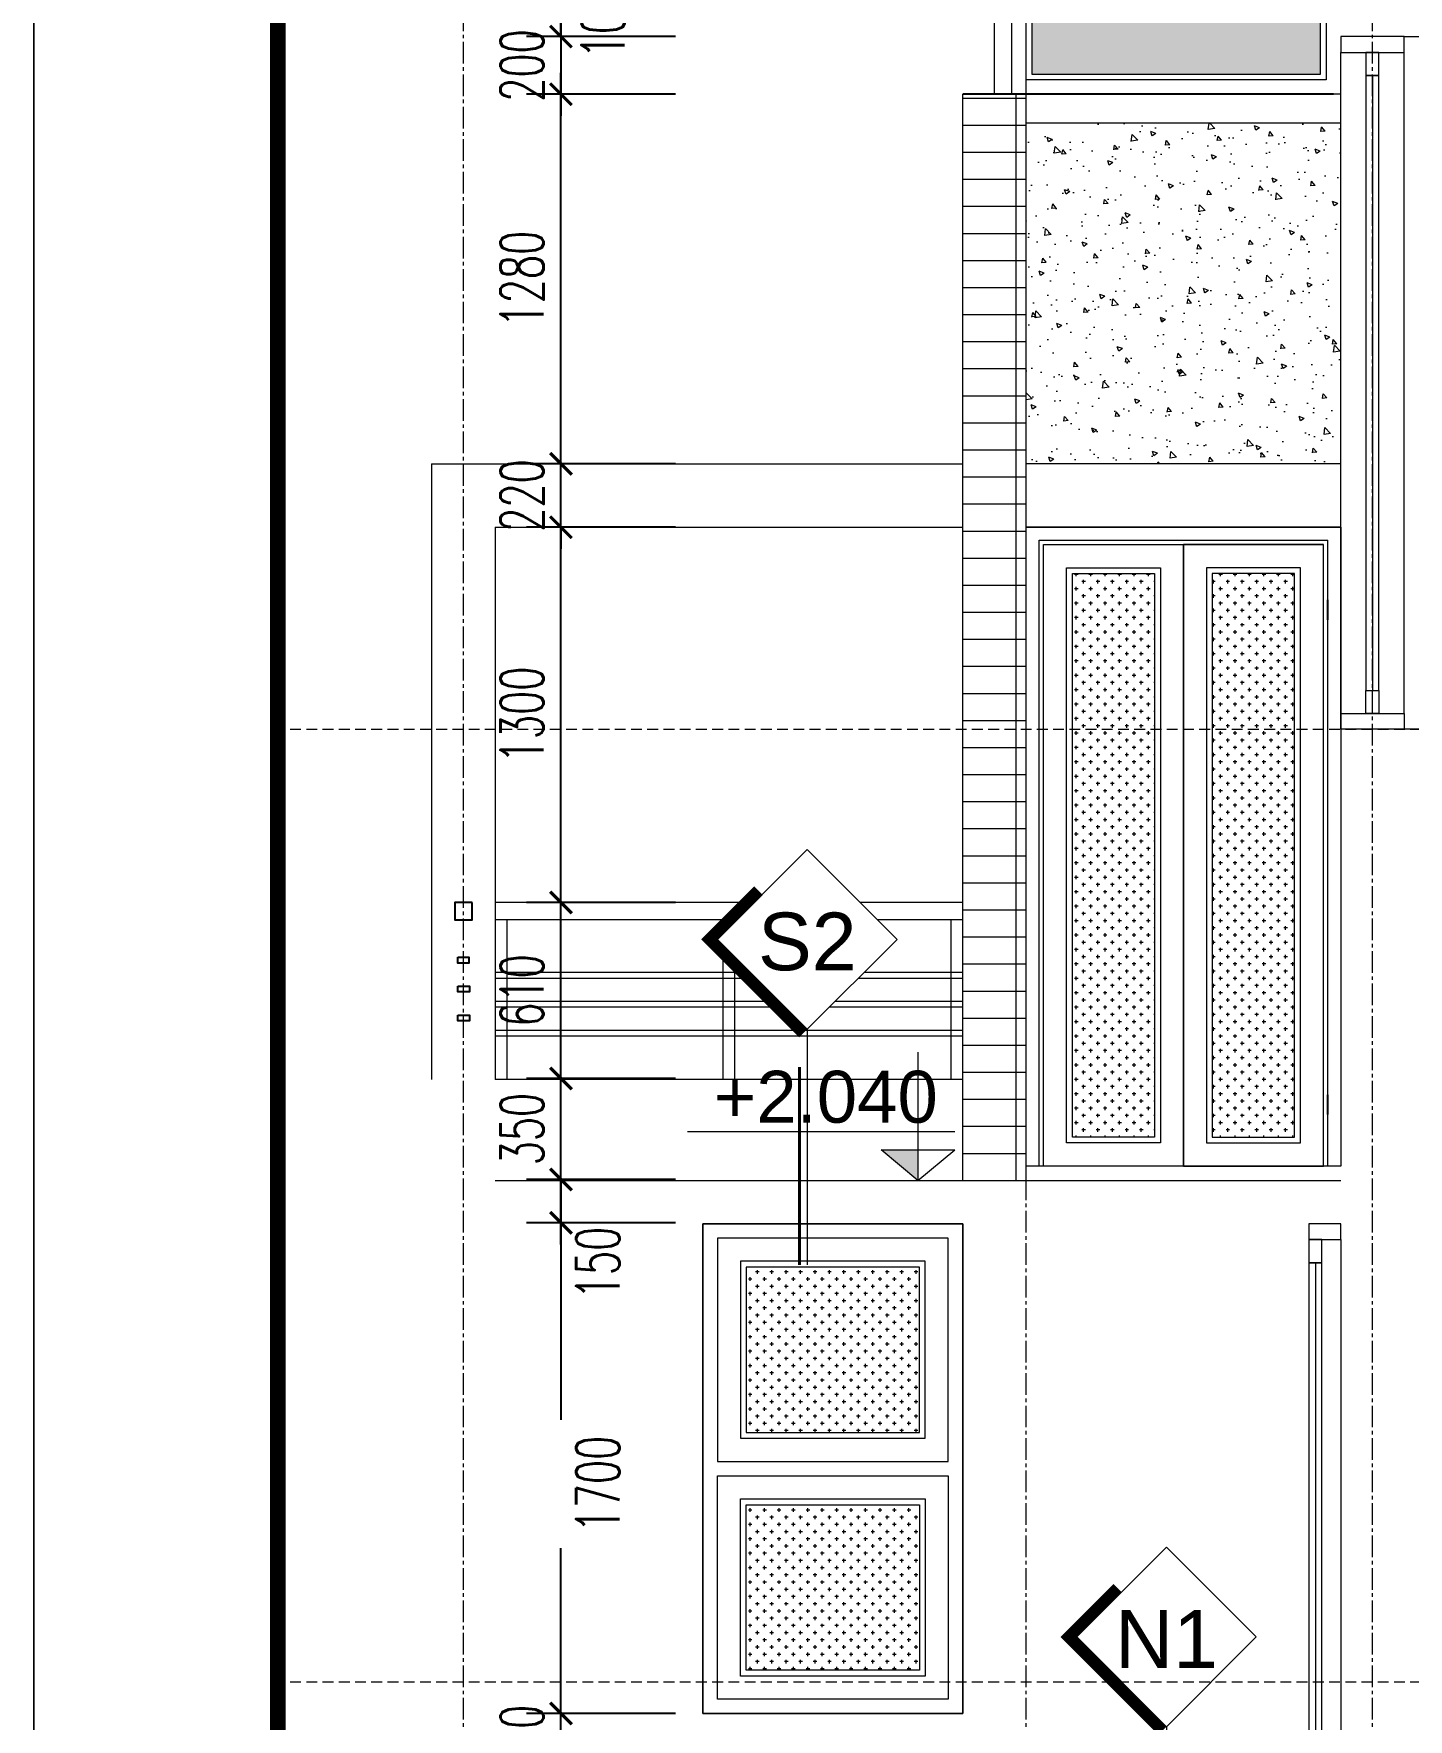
# Model space of a CAD drawing. Header units: millimetres. Extents: x -229618 to 2906, y -178063 to 96806.
# Drawn here: x -28597 to -23834, y -150935 to -145095 of the extents above; entities that cross this region are included whole.
import ezdxf
from ezdxf.enums import TextEntityAlignment as Align

# ---------------------------------------------------------------- set-up
doc = ezdxf.new("R2010")
doc.units = ezdxf.units.MM
doc.header["$LTSCALE"] = 200
doc.header["$MEASUREMENT"] = 0
doc.set_wipeout_variables(frame=1)
doc.header["$PDMODE"] = 3
doc.header["$PDSIZE"] = 50
doc.linetypes.add('CENTER2', pattern=[1.125, 0.75, -0.125, 0.125, -0.125])
doc.linetypes.add('DASHED2', pattern=[0.375, 0.25, -0.125])
doc.layers.get('0').update_dxf_attribs({"color": 95, "linetype": 'CONTINUOUS'})
doc.layers.get('DEFPOINTS').update_dxf_attribs({"linetype": 'CONTINUOUS'})
for name, color, linetype, lineweight in [('cat', 1, 'CONTINUOUS', 40), ('hatch', 250, 'CONTINUOUS', 5), ('nho', 252, 'CONTINUOUS', 15), ('thay', 7, 'CONTINUOUS', 18), ('tim', 18, 'CENTER2', 9)]:
    doc.layers.add(name, color=color, linetype=linetype, lineweight=lineweight)
for name, color, linetype in [('DIM', 251, 'CONTINUOUS'), ('KHUNGTEN', 7, 'CONTINUOUS'), ('NETTHAY', 252, 'CONTINUOUS'), ('TEXT', 33, 'CONTINUOUS')]:
    doc.layers.add(name, color=color, linetype=linetype)
doc.layers.add('in', color=203, linetype='CONTINUOUS', lineweight=5, plot=False)
doc.styles.add('Arial N  iso', font='vnarialn_0.ttf')
doc.styles.add('CHU HOA Day', font='Vharial_0.ttf')
doc.styles.add('Scale', font='vnsimli.shx', dxfattribs={"width": 0.65, "bigfont": 'bigfont.shx'})
doc.dimstyles.new('Scale', dxfattribs={"dimscale": 75, "dimtxt": 2, "dimasz": 1, "dimexe": 1.6, "dimexo": 0, "dimgap": 0.8, "dimtad": 1, "dimdec": 0, "dimzin": 0, "dimdsep": 46, "dimtxsty": 'Scale', "dimblk": 'ARCHTICK', "dimcen": 0.1, "dimdle": 1, "dimclrd": 256, "dimclre": 256, "dimclrt": 3, "dimadec": 0, "dimazin": 0, "dimtfac": 1, "dimtdec": 0, "dimtix": 1, "dimtmove": 2, "dimatfit": 3, "dimldrblk": 'ARCHTICK', "dimfxl": 0, "dimtolj": 1, "dimtzin": 0, "dimarcsym": 0})

# ---------------------------------------------------------------- blocks, each defined once
blk = doc.blocks.new('KhungA3')
at = {"layer": 'KHUNGTEN', "color": 4, "const_width": 0.724}
blk.add_lwpolyline([(7.542, 8.987), (411.131, 8.987), (411.131, 295.639), (7.542, 295.639)], close=True, dxfattribs=at)
blk = doc.blocks.new('_ArchTick')
at = {"color": 0, "linetype": 'ByBlock', "const_width": 0.15}
blk.add_lwpolyline([(-0.5, -0.5), (0.5, 0.5)], dxfattribs=at)
blk = doc.blocks.new('*D2571')
at = {"layer": 'DEFPOINTS', "color": 0, "linetype": 'Continuous'}
for p in [(-26770.1, -150914.9), (-26373.6, -150914.9), (-26373.6, -151104.9)]:
    blk.add_point(p, dxfattribs=at)
at = {"layer": 'DIM', "linetype": 'Continuous', "lineweight": -2}
for p, q in [((-26770.1, -150914.9), (-26770.1, -150839.9)), ((-26373.6, -150914.9), (-26890.1, -150914.9)), ((-26770.1, -151104.9), (-26770.1, -150914.9)), ((-26373.6, -151104.9), (-26890.1, -151104.9)), ((-26770.1, -151104.9), (-26770.1, -151179.9))]:
    blk.add_line(p, q, dxfattribs=at)
at = {"layer": 'DIM', "linetype": 'Continuous', "lineweight": -2, "xscale": 75, "yscale": 75, "zscale": 75}
for p, rotation in [((-26770.1, -150914.9), 270), ((-26770.1, -151104.9), 90)]:
    blk.add_blockref('_ArchTick', p, dxfattribs=dict(at, rotation=rotation))
at = {"layer": 'DIM', "color": 3, "linetype": 'Continuous', "insert": (-26905.1, -151009.9), "char_height": 150, "attachment_point": 5, "rotation": 90, "style": 'Scale'}
blk.add_mtext('\\A1;190', dxfattribs=at)
blk = doc.blocks.new('*D2572')
at = {"layer": 'DEFPOINTS', "color": 0, "linetype": 'Continuous'}
for p in [(-26770.1, -149215), (-26373.6, -149215), (-26373.6, -150914.9)]:
    blk.add_point(p, dxfattribs=at)
at = {"layer": 'DIM', "linetype": 'Continuous', "lineweight": -2}
for p, q in [((-26770.1, -149140), (-26770.1, -149897.4)), ((-26373.6, -149215), (-26890.1, -149215)), ((-26770.1, -150989.9), (-26770.1, -150342.4)), ((-26373.6, -150914.9), (-26890.1, -150914.9))]:
    blk.add_line(p, q, dxfattribs=at)
at = {"layer": 'DIM', "linetype": 'Continuous', "lineweight": -2, "xscale": 75, "yscale": 75, "zscale": 75}
for p, rotation in [((-26770.1, -149215), 90), ((-26770.1, -150914.9), 270)]:
    blk.add_blockref('_ArchTick', p, dxfattribs=dict(at, rotation=rotation))
at = {"layer": 'DIM', "color": 3, "linetype": 'Continuous', "insert": (-26642.6, -150119.9), "char_height": 150, "attachment_point": 5, "rotation": 90, "style": 'Scale'}
blk.add_mtext('\\A1;1700', dxfattribs=at)
blk = doc.blocks.new('*D2573')
at = {"layer": 'DEFPOINTS', "color": 0, "linetype": 'Continuous'}
for p in [(-26770.1, -149065), (-26373.6, -149065), (-26373.6, -149215)]:
    blk.add_point(p, dxfattribs=at)
at = {"layer": 'DIM', "linetype": 'Continuous', "lineweight": -2}
for p, q in [((-26770.1, -149290), (-26770.1, -148990)), ((-26373.6, -149065), (-26890.1, -149065)), ((-26373.6, -149215), (-26890.1, -149215))]:
    blk.add_line(p, q, dxfattribs=at)
at = {"layer": 'DIM', "linetype": 'Continuous', "lineweight": -2, "xscale": 75, "yscale": 75, "zscale": 75}
for p, rotation in [((-26770.1, -149065), 90), ((-26770.1, -149215), 270)]:
    blk.add_blockref('_ArchTick', p, dxfattribs=dict(at, rotation=rotation))
at = {"layer": 'DIM', "color": 3, "linetype": 'Continuous', "insert": (-26642.6, -149353.7), "char_height": 150, "attachment_point": 5, "rotation": 90, "style": 'Scale'}
blk.add_mtext('\\A1;150', dxfattribs=at)
blk = doc.blocks.new('*D2574')
at = {"layer": 'DEFPOINTS', "color": 0, "linetype": 'Continuous'}
for p in [(-26770.1, -146804.9), (-26373.6, -146804.9), (-26373.6, -148104.9)]:
    blk.add_point(p, dxfattribs=at)
at = {"layer": 'DIM', "linetype": 'Continuous', "lineweight": -2}
for p, q in [((-26770.1, -148179.9), (-26770.1, -146729.9)), ((-26373.6, -146804.9), (-26890.1, -146804.9)), ((-26373.6, -148104.9), (-26890.1, -148104.9))]:
    blk.add_line(p, q, dxfattribs=at)
at = {"layer": 'DIM', "linetype": 'Continuous', "lineweight": -2, "xscale": 75, "yscale": 75, "zscale": 75}
for p, rotation in [((-26770.1, -146804.9), 90), ((-26770.1, -148104.9), 270)]:
    blk.add_blockref('_ArchTick', p, dxfattribs=dict(at, rotation=rotation))
at = {"layer": 'DIM', "color": 3, "linetype": 'Continuous', "insert": (-26905.1, -147454.9), "char_height": 150, "attachment_point": 5, "rotation": 90, "style": 'Scale'}
blk.add_mtext('\\A1;1300', dxfattribs=at)
blk = doc.blocks.new('*D2575')
at = {"layer": 'DEFPOINTS', "color": 0, "linetype": 'Continuous'}
for p in [(-26770.1, -146584.9), (-26373.6, -146584.9), (-26373.6, -146804.9)]:
    blk.add_point(p, dxfattribs=at)
at = {"layer": 'DIM', "linetype": 'Continuous', "lineweight": -2}
for p, q in [((-26770.1, -146584.9), (-26770.1, -146509.9)), ((-26373.6, -146584.9), (-26890.1, -146584.9)), ((-26770.1, -146804.9), (-26770.1, -146584.9)), ((-26373.6, -146804.9), (-26890.1, -146804.9)), ((-26770.1, -146804.9), (-26770.1, -146879.9))]:
    blk.add_line(p, q, dxfattribs=at)
at = {"layer": 'DIM', "linetype": 'Continuous', "lineweight": -2, "xscale": 75, "yscale": 75, "zscale": 75}
for p, rotation in [((-26770.1, -146584.9), 270), ((-26770.1, -146804.9), 90)]:
    blk.add_blockref('_ArchTick', p, dxfattribs=dict(at, rotation=rotation))
at = {"layer": 'DIM', "color": 3, "linetype": 'Continuous', "insert": (-26905.1, -146694.9), "char_height": 150, "attachment_point": 5, "rotation": 90, "style": 'Scale'}
blk.add_mtext('\\A1;220', dxfattribs=at)
blk = doc.blocks.new('*D2576')
at = {"layer": 'DEFPOINTS', "color": 0, "linetype": 'Continuous'}
for p in [(-26770.1, -145304.9), (-26373.6, -145304.9), (-26373.6, -146584.9)]:
    blk.add_point(p, dxfattribs=at)
at = {"layer": 'DIM', "linetype": 'Continuous', "lineweight": -2}
for p, q in [((-26770.1, -146659.9), (-26770.1, -145229.9)), ((-26373.6, -145304.9), (-26890.1, -145304.9)), ((-26373.6, -146584.9), (-26890.1, -146584.9))]:
    blk.add_line(p, q, dxfattribs=at)
at = {"layer": 'DIM', "linetype": 'Continuous', "lineweight": -2, "xscale": 75, "yscale": 75, "zscale": 75}
for p, rotation in [((-26770.1, -145304.9), 90), ((-26770.1, -146584.9), 270)]:
    blk.add_blockref('_ArchTick', p, dxfattribs=dict(at, rotation=rotation))
at = {"layer": 'DIM', "color": 3, "linetype": 'Continuous', "insert": (-26905.1, -145944.9), "char_height": 150, "attachment_point": 5, "rotation": 90, "style": 'Scale'}
blk.add_mtext('\\A1;1280', dxfattribs=at)
blk = doc.blocks.new('*D2546')
at = {"layer": 'DEFPOINTS', "color": 0, "linetype": 'Continuous'}
for p in [(-26770.1, -148715), (-26373.6, -148715), (-26373.6, -149065)]:
    blk.add_point(p, dxfattribs=at)
at = {"layer": 'DIM', "linetype": 'Continuous', "lineweight": -2}
for p, q in [((-26770.1, -148715), (-26770.1, -148640)), ((-26373.6, -148715), (-26890.1, -148715)), ((-26770.1, -149065), (-26770.1, -148715)), ((-26373.6, -149065), (-26890.1, -149065)), ((-26770.1, -149065), (-26770.1, -149140))]:
    blk.add_line(p, q, dxfattribs=at)
at = {"layer": 'DIM', "linetype": 'Continuous', "lineweight": -2, "xscale": 75, "yscale": 75, "zscale": 75}
for p, rotation in [((-26770.1, -148715), 270), ((-26770.1, -149065), 90)]:
    blk.add_blockref('_ArchTick', p, dxfattribs=dict(at, rotation=rotation))
at = {"layer": 'DIM', "color": 3, "linetype": 'Continuous', "insert": (-26905.1, -148890), "char_height": 150, "attachment_point": 5, "rotation": 90, "style": 'Scale'}
blk.add_mtext('\\A1;350', dxfattribs=at)
blk = doc.blocks.new('*D2547')
at = {"layer": 'DEFPOINTS', "color": 0, "linetype": 'Continuous'}
for p in [(-26770.1, -148104.9), (-26373.6, -148104.9), (-26373.6, -148715)]:
    blk.add_point(p, dxfattribs=at)
at = {"layer": 'DIM', "linetype": 'Continuous', "lineweight": -2}
for p, q in [((-26770.1, -148790), (-26770.1, -148029.9)), ((-26373.6, -148104.9), (-26890.1, -148104.9)), ((-26373.6, -148715), (-26890.1, -148715))]:
    blk.add_line(p, q, dxfattribs=at)
at = {"layer": 'DIM', "linetype": 'Continuous', "lineweight": -2, "xscale": 75, "yscale": 75, "zscale": 75}
for p, rotation in [((-26770.1, -148104.9), 90), ((-26770.1, -148715), 270)]:
    blk.add_blockref('_ArchTick', p, dxfattribs=dict(at, rotation=rotation))
at = {"layer": 'DIM', "color": 3, "linetype": 'Continuous', "insert": (-26905.1, -148409.9), "char_height": 150, "attachment_point": 5, "rotation": 90, "style": 'Scale'}
blk.add_mtext('\\A1;610', dxfattribs=at)
blk = doc.blocks.new('kyhieu1')
at = {"layer": 'cat', "ltscale": 600}
blk.add_line((27.5, -131), (27.5, -816.6), dxfattribs=at)
at = {"color": 15, "linetype": 'Continuous'}
blk.add_wipeout([(0, 0), (311.1, 311.1), (0, 622.3), (-311.1, 311.1)], dxfattribs=at).dxf.layer = 'thay'
at = {"linetype": 'Continuous'}
blk.add_wipeout([(0, 622.3), (-311.1, 311.1), (0, 0), (311.1, 311.1)], dxfattribs=at).dxf.layer = 'DIM'
at = {"layer": 'thay', "ltscale": 600}
blk.add_line((0, 0), (0, -816.6), dxfattribs=at)
at = {"layer": 'thay', "color": 15, "linetype": 'Continuous'}
blk.add_lwpolyline([(0, 0), (311.1, 311.1), (0, 622.3), (-311.1, 311.1)], close=True, dxfattribs=at)
at = {"layer": 'thay', "color": 1, "linetype": 'Continuous', "const_width": 40}
blk.add_lwpolyline([(14.1, -14.1), (339.4, 311.1), (169.7, 480.8)], dxfattribs=at)
at = {"layer": 'TEXT', "style": 'CHU HOA Day'}
blk.add_attdef('N1', text='', height=200, dxfattribs=at).set_placement((0, 304.1), align=Align.MIDDLE)
blk = doc.blocks.new('cao do')
at = {"layer": 'thay'}
for p, q in [((0, 444.6), (0, 0)), ((798.2, 170.2), (-128.3, 170.2)), ((0, 0), (-127.9, 106.1)), ((127.9, 106.1), (-127.9, 106.1)), ((0, 0), (127.9, 106.1))]:
    blk.add_line(p, q, dxfattribs=at)
at = {"layer": 'thay', "ltscale": 600}
blk.add_line((128.3, 0), (-128.3, 0), dxfattribs=at)
at = {"layer": 'thay', "color": 150, "ltscale": 600}
blk.add_solid([(0, 0), (0, 106.1), (127.9, 106.1)], dxfattribs=at)
at = {"layer": 'TEXT', "style": 'Arial N  iso'}
blk.add_attdef('%%P0.000', text='', height=200, dxfattribs=at).set_placement((69.5, 290), align=Align.MIDDLE_LEFT)
blk = doc.blocks.new('*D2947')
at = {"layer": 'DEFPOINTS', "color": 0}
for p in [(-26373.6, -145004.9), (-26770.1, -145104.9), (-26373.6, -145104.9)]:
    blk.add_point(p, dxfattribs=at)
at = {"layer": 'DIM', "lineweight": -2}
for p, q in [((-26770.1, -145004.9), (-26770.1, -144929.9)), ((-26373.6, -145004.9), (-26890.1, -145004.9)), ((-26770.1, -145004.9), (-26770.1, -145104.9)), ((-26373.6, -145104.9), (-26890.1, -145104.9)), ((-26770.1, -145104.9), (-26770.1, -145179.9))]:
    blk.add_line(p, q, dxfattribs=at)
at = {"layer": 'DIM', "lineweight": -2, "xscale": 75, "yscale": 75, "zscale": 75}
for p, rotation in [((-26770.1, -145004.9), 270), ((-26770.1, -145104.9), 90)]:
    blk.add_blockref('_ArchTick', p, dxfattribs=dict(at, rotation=rotation))
at = {"layer": 'DIM', "color": 3, "insert": (-26624.5, -145054.9), "char_height": 150, "attachment_point": 5, "rotation": 90, "style": 'Scale'}
blk.add_mtext('\\A1;100', dxfattribs=at)
blk = doc.blocks.new('*D2948')
at = {"layer": 'DEFPOINTS', "color": 0}
for p in [(-26373.6, -145104.9), (-26770.1, -145304.9), (-26373.6, -145304.9)]:
    blk.add_point(p, dxfattribs=at)
at = {"layer": 'DIM', "lineweight": -2}
for p, q in [((-26770.1, -145104.9), (-26770.1, -145029.9)), ((-26373.6, -145104.9), (-26890.1, -145104.9)), ((-26770.1, -145104.9), (-26770.1, -145304.9)), ((-26373.6, -145304.9), (-26890.1, -145304.9)), ((-26770.1, -145304.9), (-26770.1, -145379.9))]:
    blk.add_line(p, q, dxfattribs=at)
at = {"layer": 'DIM', "lineweight": -2, "xscale": 75, "yscale": 75, "zscale": 75}
for p, rotation in [((-26770.1, -145104.9), 270), ((-26770.1, -145304.9), 90)]:
    blk.add_blockref('_ArchTick', p, dxfattribs=dict(at, rotation=rotation))
at = {"layer": 'DIM', "color": 3, "insert": (-26905.1, -145204.9), "char_height": 150, "attachment_point": 5, "rotation": 90, "style": 'Scale'}
blk.add_mtext('\\A1;200', dxfattribs=at)

msp = doc.modelspace()

# ---------------------------------------------------------------- hatches: boundary and pattern name
at = {"layer": 'hatch'}
h = msp.add_hatch(dxfattribs=at)
h.set_pattern_fill('CROSS', color=256, scale=100, style=0)
h.set_pattern_definition([(180, (-195868.044, -1e-08), (-25, 25), [12.5, -37.5]), (90, (-195874.294, -6.25), (25, 25), [12.5, -37.5])])
h.paths.add_polyline_path([(-25138.2, -142074.9), (-24138.2, -142074.9), (-24138.2, -142634.9), (-25138.2, -142634.9)])
h.paths.add_polyline_path([(-25138.2, -143374.9), (-24138.2, -143374.9), (-24138.2, -143934.9), (-25138.2, -143934.9)])
h.paths.add_polyline_path([(-25138.2, -144024.9), (-24138.2, -144024.9), (-24138.2, -144584.9), (-25138.2, -144584.9)])
h.paths.add_polyline_path([(-25138.2, -144674.9), (-24138.2, -144674.9), (-24138.2, -145234.9), (-25138.2, -145234.9)])
h.paths.add_polyline_path([(-24138.2, -143004.9), (-24168.2, -143004.9), (-24168.2, -143104.9), (-24138.2, -143104.9), (-24138.2, -143284.9), (-25138.2, -143284.9), (-25138.2, -142724.9), (-24138.2, -142724.9)])
at = {"layer": 'hatch', "linetype": 'Continuous'}
h = msp.add_hatch(dxfattribs=at)
h.set_pattern_fill('GRATE', color=256, scale=3000, style=0)
h.set_pattern_definition([(180, (-24068.21, -149068.02), (0, 93.75), []), (90, (-24068.2, -149068.02), (375, 2e-14), [])])
h.paths.add_polyline_path([(-25378.2, -147504.9), (-25158.2, -147504.9), (-25158.2, -149068), (-25378.2, -149068)])
h.paths.add_polyline_path([(-25378.2, -145304.9), (-25158.2, -145304.9), (-25158.2, -147504.9), (-25378.2, -147504.9)])
h = msp.add_hatch(dxfattribs=at)
h.set_pattern_fill('AR-CONC', color=256, scale=25, style=0)
h.set_pattern_definition([(130, (192852.52, -166597.57), (-179.31505, -15.68803), [18.75, -206.25]), (185, (192852.52, -166597.57), (34.68783, 188.04803), [15, -165]), (79.5486, (192837.57, -166598.88), (-144.62735, 172.35989), [15.93505, -175.28553]), (133.8158, (192852.52, -166547.57), (-266.81026, -41.37975), [28.125, -309.375]), (83.3644, (192830.28, -166551.02), (-233.66568, 243.52947), [23.90257, -262.92825]), (188.8158, (192852.52, -166547.57), (-233.6655, 243.52965), [22.5, -247.5]), (159, (192827.52, -166560.07), (-149.22676, -100.65472), [18.75, -206.25]), (214, (192827.52, -166560.07), (-60.82883, 181.28751), [15, -165]), (108.5486, (192815.08, -166568.46), (-210.05566, 80.63262), [15.93505, -175.28553]), (142.5, (192852.515, -166597.57), (-3.039964, 83.223463), [0, -163, 0, -167.5, 0, -165.625]), (172.5, (192852.515, -166597.57), (-65.767384, 98.602928), [0, -95.5, 0, -159.25, 0, -63.125]), (212.5, (192908.265, -166597.57), (-133.45561, -5.638718), [0, -62.5, 0, -195, 0, -258.75]), (222.5, (192933.27, -166597.57), (-145.79654, 25.026246), [0, -81.25, 0, -129.5, 0, -183.75])])
h.paths.add_polyline_path([(-25158.2, -145404.9), (-24068.2, -145404.9), (-24068.2, -145684.9), (-25158.2, -145684.9)])
h.paths.add_polyline_path([(-25158.2, -145684.9), (-24068.2, -145684.9), (-24068.2, -146364.9), (-25158.2, -146364.9)])
h.paths.add_polyline_path([(-25158.2, -146364.9), (-24068.2, -146364.9), (-24068.2, -146584.9), (-25158.2, -146584.9)])
h = msp.add_hatch(dxfattribs=at)
h.set_pattern_fill('CROSS', color=256, scale=100, style=0)
h.set_pattern_definition([(180, (-24228.212, -148918.023), (-25, 25), [12.5, -37.5]), (90, (-24234.462, -148924.273), (25, 25), [12.5, -37.5])])
h.paths.add_polyline_path([(-24998.2, -147504.9), (-24713.2, -147504.9), (-24713.2, -148918), (-24998.2, -148918)])
h.paths.add_polyline_path([(-24998.2, -146964.9), (-24713.2, -146964.9), (-24713.2, -147504.9), (-24998.2, -147504.9)])
h.paths.add_polyline_path([(-24513.2, -146964.9), (-24228.2, -146964.9), (-24228.2, -147504.9), (-24513.2, -147504.9)])
h.paths.add_polyline_path([(-24513.2, -147504.9), (-24228.2, -147504.9), (-24228.2, -148918), (-24513.2, -148918)])

# ---------------------------------------------------------------- linework, layer by layer
for p, q in [((-25113.2, -146849.9), (-24113.2, -146849.9)), ((-25113.2, -149018), (-25113.2, -146849.9)), ((-25098.2, -146864.9), (-24128.2, -146864.9)), ((-25098.2, -149018), (-25098.2, -146864.9)), ((-24613.2, -149018), (-24613.2, -146864.9)), ((-24613.2, -149018), (-24613.2, -146864.9)), ((-24613.2, -149018), (-24613.2, -146864.9)), ((-24613.2, -149018), (-24613.2, -146864.9)), ((-24128.2, -149018), (-24128.2, -146864.9)), ((-24113.2, -149018), (-24113.2, -146849.9)), ((-24068.2, -149018), (-25158.2, -149018))]:
    msp.add_line(p, q, dxfattribs=at)
at = {"layer": 'hatch', "color": 251, "linetype": 'DASHED2', "ltscale": 0.75}
msp.add_line((-27708.5, -147504.9), (-931.9, -147504.9), dxfattribs=at)
at = {"layer": 'hatch', "linetype": 'Continuous'}
for points in [[(-24138.2, -144674.9), (-25138.2, -144674.9), (-25138.2, -145234.9), (-24138.2, -145234.9)], [(-23980.7, -147369.9), (-23935.7, -147369.9), (-23935.7, -145239.9), (-23980.7, -145239.9)], [(-24998.2, -146964.9), (-24713.2, -146964.9), (-24713.2, -148918), (-24998.2, -148918)], [(-24228.2, -146964.9), (-24513.2, -146964.9), (-24513.2, -148918), (-24228.2, -148918)], [(-24178.2, -151424.9), (-24133.2, -151424.9), (-24133.2, -149353), (-24178.2, -149353)], [(-25528.2, -150764.9), (-26128.2, -150764.9), (-26128.2, -150191.4), (-25528.2, -150191.4)]]:
    msp.add_lwpolyline(points, close=True, dxfattribs=at)
for points in [[(-25158.2, -149018), (-25158.2, -146804.9), (-24068.2, -146804.9), (-24068.2, -149018)], [(-24113.4, -147797.9), (-24113.4, -147727.9)]]:
    msp.add_lwpolyline(points, dxfattribs=at)
at = {"layer": 'hatch', "linetype": 'Continuous', "const_width": 7.5}
for points in [[(-24113.4, -147126.1), (-24113.4, -147056.1)], [(-24113.4, -148840.2), (-24113.4, -148770.2)]]:
    msp.add_lwpolyline(points, dxfattribs=at)
at = {"layer": 'in', "linetype": 'Continuous'}
for points in [[(-60100.3, -155646.6), (-28597.1, -155646.6), (-28597.1, -133371.6), (-60100.3, -133371.6)], [(-28597.1, -155646.6), (2906.1, -155646.6), (2906.1, -133371.6), (-28597.1, -133371.6)]]:
    msp.add_lwpolyline(points, close=True, dxfattribs=at)
at = {"layer": 'NETTHAY', "linetype": 'Continuous'}
msp.add_line((-24093.2, -145304.9), (-25378.2, -145304.9), dxfattribs=at)
at = {"layer": 'nho', "linetype": 'Continuous'}
for p, q in [((-25208.2, -145304.9), (-25208.2, -142004.9)), ((-24068.2, -147449.9), (-24068.2, -145159.9)), ((-23848.2, -147449.9), (-23848.2, -145159.9)), ((-26958.2, -148164.9), (-26958.2, -148718)), ((-26208.2, -148718), (-26208.2, -148164.9)), ((-26168.2, -148718), (-26168.2, -148164.9)), ((-25418.2, -148718), (-25418.2, -148164.9)), ((-25377.6, -148348), (-26998.2, -148348)), ((-25377.6, -148368), (-26998.2, -148368)), ((-25377.6, -148448), (-26998.2, -148448)), ((-25377.6, -148468), (-26998.2, -148468)), ((-25377.6, -148548), (-26998.2, -148548)), ((-25377.6, -148568), (-26998.2, -148568))]:
    msp.add_line(p, q, dxfattribs=at)
for points in [[(-25158.2, -144654.9), (-24118.2, -144654.9), (-24118.2, -145254.9), (-25158.2, -145254.9)], [(-25098.2, -146864.9), (-24613.2, -146864.9), (-24613.2, -149018), (-25098.2, -149018)], [(-24128.2, -146864.9), (-24613.2, -146864.9), (-24613.2, -149018), (-24128.2, -149018)], [(-25018.2, -146944.9), (-24693.2, -146944.9), (-24693.2, -148938), (-25018.2, -148938)], [(-24208.2, -146944.9), (-24533.2, -146944.9), (-24533.2, -148938), (-24208.2, -148938)], [(-25428.2, -150864.9), (-26228.2, -150864.9), (-26228.2, -150091.4), (-25428.2, -150091.4)], [(-25508.2, -150784.9), (-26148.2, -150784.9), (-26148.2, -150171.4), (-25508.2, -150171.4)]]:
    msp.add_lwpolyline(points, close=True, dxfattribs=at)
at = {"layer": 'TEXT', "linetype": 'Continuous'}
for points in [[(-27078.2, -148104.9), (-27138.2, -148104.9), (-27138.2, -148164.9), (-27078.2, -148164.9)], [(-27127.6, -148294.9), (-27088.8, -148294.9), (-27088.8, -148314.9), (-27127.6, -148314.9)], [(-27127.6, -148394.9), (-27087.6, -148394.9), (-27087.6, -148414.9), (-27127.6, -148414.9)], [(-27127.6, -148494.9), (-27087.6, -148494.9), (-27087.6, -148514.9), (-27127.6, -148514.9)]]:
    msp.add_lwpolyline(points, close=True, dxfattribs=at)
at = {"layer": 'thay', "linetype": 'Continuous'}
for p, q in [((-25268.2, -145304.9), (-25268.2, -142004.9)), ((-23848.2, -145104.9), (-21558.2, -145104.9)), ((-23958.2, -145239.9), (-23958.2, -147369.9)), ((-25378.2, -149068), (-25378.2, -145304.9)), ((-24068.2, -145304.9), (-25378.2, -145304.9)), ((-25158.2, -149068), (-25158.2, -145304.9)), ((-24068.2, -145404.9), (-25158.2, -145404.9)), ((-27218.2, -146584.9), (-27218.2, -148718)), ((-27218.2, -146584.9), (-25378.2, -146584.9)), ((-24068.2, -146584.9), (-25158.2, -146584.9)), ((-26998.2, -146804.9), (-25378.2, -146804.9)), ((-26998.2, -146804.9), (-26998.2, -148718)), ((-24068.2, -146804.9), (-25158.2, -146804.9)), ((-17468.2, -147504.9), (-24068.2, -147504.9)), ((-24068.2, -147504.9), (-24068.2, -147554.9)), ((-25378.2, -148104.9), (-26998.2, -148104.9)), ((-25378.2, -148164.9), (-26998.2, -148164.9)), ((-25378.2, -148718), (-26998.2, -148718)), ((-24068.2, -149018), (-25158.2, -149018)), ((-24068.2, -149273), (-24068.2, -151504.9)), ((-24155.7, -149353), (-24155.7, -151424.9))]:
    msp.add_line(p, q, dxfattribs=at)
for points in [[(-23848.2, -145159.9), (-23848.2, -145104.9), (-24068.2, -145104.9), (-24068.2, -145159.9)], [(-23935.7, -145159.9), (-23980.7, -145159.9), (-23980.7, -145239.9), (-23935.7, -145239.9)], [(-23935.7, -147449.9), (-23980.7, -147449.9), (-23980.7, -147369.9), (-23935.7, -147369.9)], [(-23848.2, -147449.9), (-23848.2, -147504.9), (-24068.2, -147504.9), (-24068.2, -147449.9)], [(-26278.2, -150914.9), (-25378.2, -150914.9), (-25378.2, -149218), (-26278.2, -149218)], [(-24068.2, -149273), (-24068.2, -149218), (-24178.2, -149218), (-24178.2, -149273)], [(-24133.2, -149273), (-24178.2, -149273), (-24178.2, -149353), (-24133.2, -149353)]]:
    msp.add_lwpolyline(points, close=True, dxfattribs=at)
msp.add_lwpolyline([(-26998.2, -149068), (-24068.2, -149068)], dxfattribs=at)
at = {"layer": 'tim', "ltscale": 0.5}
for p, q in [((-27108.2, -153410.8), (-27108.2, -139004.9)), ((-25158.2, -153410.8), (-25158.2, -139004.9)), ((-23958.2, -153410.8), (-23958.2, -139004.9))]:
    msp.add_line(p, q, dxfattribs=at)

# ---------------------------------------------------------------- block references
at = {"layer": 'KHUNGTEN', "xscale": 75, "yscale": 75, "zscale": 75.00000000000009}
msp.add_blockref('KhungA3', (-28316.8, -155932.6), dxfattribs=at)

# ---------------------------------------------------------------- dimensions: what is measured, and where the dimension line sits
at = {"layer": 'DIM'}
dim = msp.add_linear_dim(base=(-26770.1, -145104.9), p1=(-26373.6, -145004.9), p2=(-26373.6, -145104.9), angle=90, dimstyle='Scale', dxfattribs=at)
dim.commit()
dim.dimension.update_dxf_attribs({"geometry": '*D2947', "text_midpoint": (-26624.5, -145054.9), "dimtype": 160})
dim = msp.add_linear_dim(base=(-26770.1, -145304.9), p1=(-26373.6, -145104.9), p2=(-26373.6, -145304.9), angle=90, dimstyle='Scale', dxfattribs=at)
dim.commit()
dim.dimension.update_dxf_attribs({"geometry": '*D2948', "text_midpoint": (-26905.1, -145204.9)})
at = {"layer": 'DIM', "linetype": 'Continuous'}
for base, p1, p2, picture, middle in [((-26770.1, -145304.9), (-26373.6, -146584.9), (-26373.6, -145304.9), '*D2576', (-26905.1, -145944.9)), ((-26770.1, -146584.9), (-26373.6, -146804.9), (-26373.6, -146584.9), '*D2575', (-26905.1, -146694.9)), ((-26770.1, -146804.9), (-26373.6, -148104.9), (-26373.6, -146804.9), '*D2574', (-26905.1, -147454.9)), ((-26770.1, -148104.9), (-26373.6, -148715), (-26373.6, -148104.9), '*D2547', (-26905.1, -148409.9)), ((-26770.1, -150914.9), (-26373.6, -151104.9), (-26373.6, -150914.9), '*D2571', (-26905.1, -151009.9))]:
    dim = msp.add_linear_dim(base=base, p1=p1, p2=p2, angle=270, dimstyle='Scale', override={"dimfxl": 70}, dxfattribs=at)
    dim.commit()
    dim.dimension.update_dxf_attribs({"geometry": picture, "text_midpoint": middle})
dim = msp.add_aligned_dim(p1=(-26373.6, -149065), p2=(-26373.6, -148715), distance=396.5, dimstyle='Scale', override={"dimfxl": 70}, dxfattribs=at)
dim.commit()
dim.dimension.update_dxf_attribs({"geometry": '*D2546', "text_midpoint": (-26905.1, -148890)})
for base, p1, p2, picture, middle in [((-26770.1, -149065), (-26373.6, -149215), (-26373.6, -149065), '*D2573', (-26642.6, -149353.7)), ((-26770.1, -149215), (-26373.6, -150914.9), (-26373.6, -149215), '*D2572', (-26642.6, -150119.9))]:
    dim = msp.add_linear_dim(base=base, p1=p1, p2=p2, angle=270, dimstyle='Scale', override={"dimfxl": 70}, dxfattribs=at)
    dim.commit()
    dim.dimension.update_dxf_attribs({"geometry": picture, "text_midpoint": middle, "dimtype": 160})

# ---------------------------------------------------------------- next in the draw order: block references
ref = msp.add_blockref('kyhieu1', (-25916.6, -148543.9), dxfattribs=dict(at, xscale=-1))
ref.add_attrib('N1', 's2', dxfattribs={"layer": 'TEXT', "height": 200, "style": 'CHU HOA Day'}).set_placement((-25916.6, -148239.8), align=Align.MIDDLE)
ref = msp.add_blockref('kyhieu1', (-24672, -150960.8), dxfattribs=dict(at, xscale=-1))
ref.add_attrib('N1', 'n1', dxfattribs={"layer": 'TEXT', "height": 200, "style": 'CHU HOA Day'}).set_placement((-24672, -150656.7), align=Align.MIDDLE)

# ---------------------------------------------------------------- next in the draw order: hatches: boundary and pattern name
at = {"layer": 'hatch', "linetype": 'Continuous'}
h = msp.add_hatch(dxfattribs=at)
h.set_pattern_fill('CROSS', color=256, scale=100, style=0)
h.set_pattern_definition([(180, (223366.64, -150734.865), (-25, 25), [12.5, -37.5]), (90, (223360.39, -150741.115), (25, 25), [12.5, -37.5])])
h.paths.add_polyline_path([(-26128.2, -149368), (-25528.2, -149368), (-25528.2, -149941.4), (-26128.2, -149941.4)])
h.paths.add_polyline_path([(-26128.2, -150191.4), (-25528.2, -150191.4), (-25528.2, -150764.9), (-26128.2, -150764.9)])

# ---------------------------------------------------------------- next in the draw order: linework, layer by layer
at = {"layer": 'hatch', "color": 251, "linetype": 'DASHED2', "ltscale": 0.75}
msp.add_line((-27708.5, -150804.9), (-889.3, -150804.9), dxfattribs=at)
at = {"layer": 'hatch', "linetype": 'Continuous'}
msp.add_lwpolyline([(-25528.2, -149368), (-26128.2, -149368), (-26128.2, -149941.4), (-25528.2, -149941.4)], close=True, dxfattribs=at)
at = {"layer": 'nho', "linetype": 'Continuous'}
for points in [[(-25428.2, -149268), (-26228.2, -149268), (-26228.2, -150041.4), (-25428.2, -150041.4)], [(-25508.2, -149348), (-26148.2, -149348), (-26148.2, -149961.4), (-25508.2, -149961.4)]]:
    msp.add_lwpolyline(points, close=True, dxfattribs=at)
at = {"layer": 'thay', "linetype": 'Continuous'}
msp.add_lwpolyline([(-25378.2, -150914.9), (-26278.2, -150914.9), (-26278.2, -149218), (-25378.2, -149218)], close=True, dxfattribs=at)

# ---------------------------------------------------------------- next in the draw order: block references
ref = msp.add_blockref('cao do', (-25533.2, -149068), dxfattribs=dict(at, xscale=-1))
ref.add_attrib('%%P0.000', '+2.040', dxfattribs={"layer": 'TEXT', "height": 180, "style": 'Arial N  iso'}).set_placement((-26240.3, -148778), align=Align.MIDDLE_LEFT)

doc.saveas('drawing.dxf')
